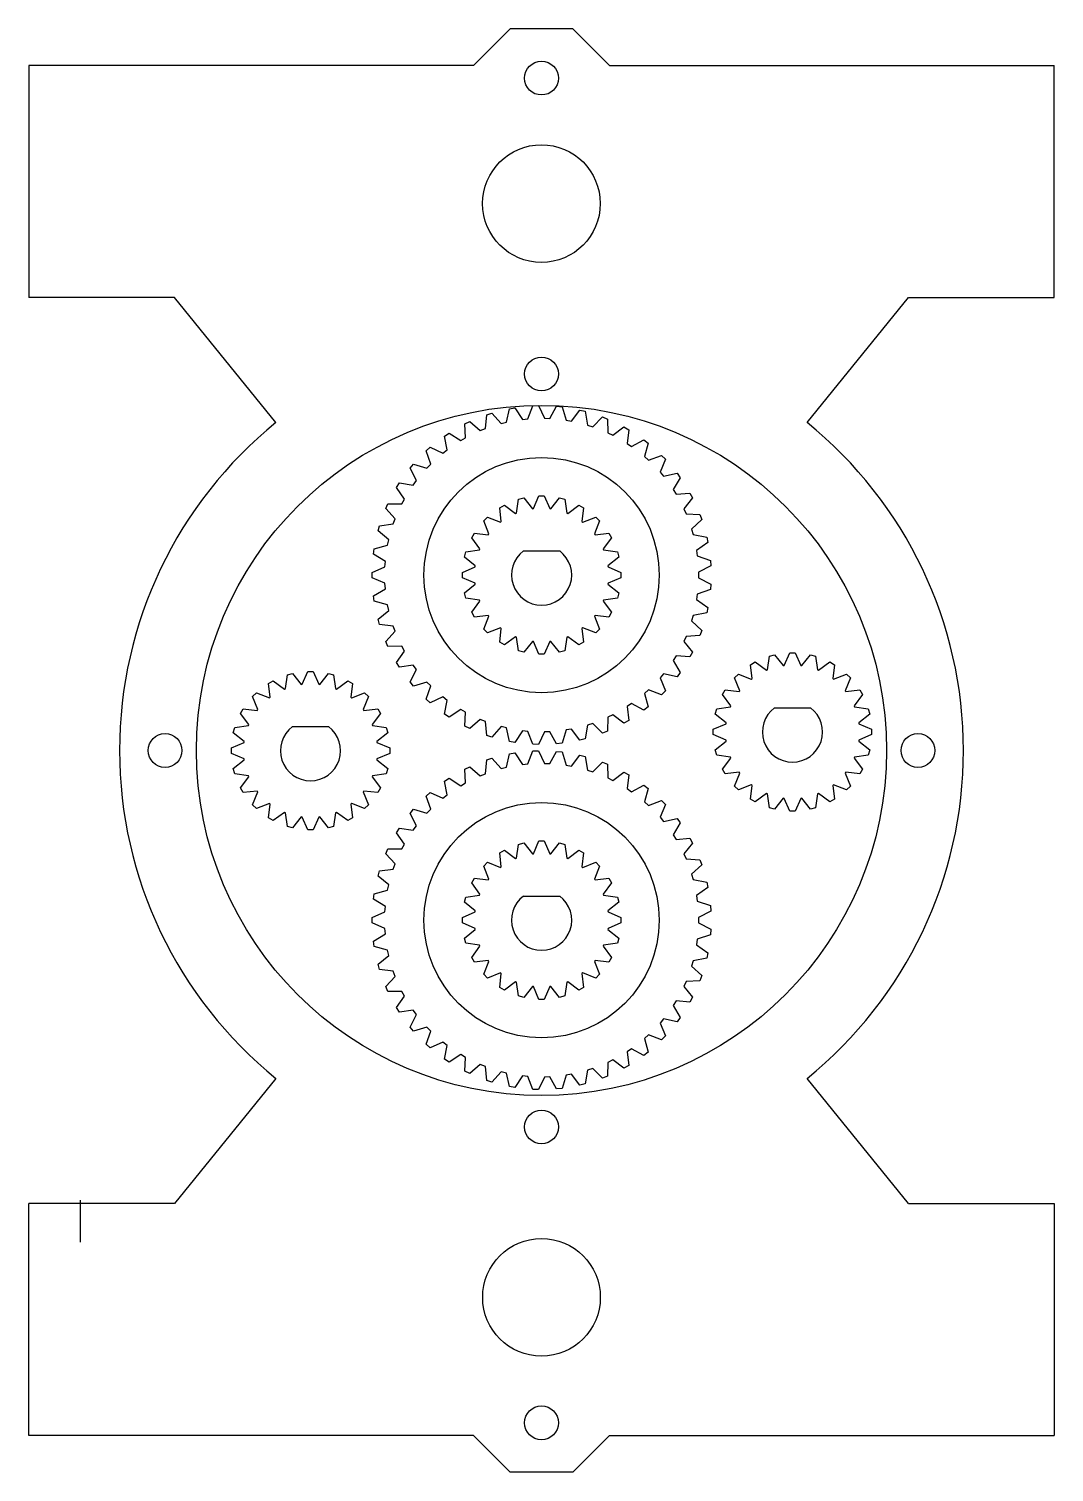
# Model space of a CAD drawing. Header units: inches. Extents: x -8.6 to 3.1, y 5.2 to 9.8.
# Drawn here: x -8.634 to -5.366, y 5.241 to 9.841 of the extents above; entities that cross this region are included whole.
import ezdxf

# ---------------------------------------------------------------- set-up
doc = ezdxf.new("R2010")
doc.units = ezdxf.units.IN
doc.header["$MEASUREMENT"] = 0
doc.layers.get('0').update_dxf_attribs({"lineweight": 25, "true_color": 0xffffff})

# ---------------------------------------------------------------- blocks, each defined once
blk = doc.blocks.new('bearing-gear')
at = {"color": 7, "true_color": 0x000000}
for p, q in [((-0.1792, 0.4668), (-0.1751, 0.5109)), ((-0.1587, 0.5162), (-0.1294, 0.483)), ((-0.1125, 0.4872), (-0.1023, 0.5303)), ((-0.0853, 0.5333), (-0.0609, 0.4963)), ((-0.0436, 0.4981), (-0.0275, 0.5394)), ((-0.0102, 0.54), (0.0087, 0.4999)), ((0.0262, 0.4993), (0.0479, 0.5379)), ((0.065, 0.5361), (0.0782, 0.4938)), ((0.0954, 0.4908), (0.1223, 0.526)), ((0.139, 0.5219), (0.1462, 0.4782)), ((-0.2424, 0.4373), (-0.2445, 0.4816)), ((-0.229, 0.4891), (-0.1954, 0.4603)), ((0.1628, 0.4728), (0.1943, 0.5039)), ((0.2103, 0.4974), (0.2113, 0.4532)), ((0.227, 0.4455), (0.2625, 0.472)), ((0.2775, 0.4633), (0.2723, 0.4193)), ((-0.3009, 0.3993), (-0.3091, 0.4429)), ((-0.2948, 0.4525), (-0.2575, 0.4286)), ((0.2868, 0.4096), (0.3257, 0.4308)), ((0.3393, 0.4202), (0.328, 0.3774)), ((-0.3536, 0.3536), (-0.3677, 0.3955)), ((-0.3549, 0.4071), (-0.3147, 0.3886)), ((0.341, 0.3657), (0.3825, 0.3813)), ((0.3944, 0.3689), (0.3774, 0.328)), ((-0.3993, 0.3009), (-0.4192, 0.3405)), ((-0.4081, 0.3537), (-0.3657, 0.341)), ((0.3886, 0.3147), (0.4318, 0.3244)), ((-0.4373, 0.2424), (-0.4625, 0.2788)), ((-0.4534, 0.2935), (-0.4096, 0.2868)), ((0.4419, 0.3104), (0.4193, 0.2723)), ((0.4286, 0.2575), (0.4727, 0.2611)), ((0.4808, 0.2459), (0.4532, 0.2113)), ((-0.4668, 0.1792), (-0.4968, 0.2118)), ((-0.4898, 0.2275), (-0.4455, 0.227)), ((0.4603, 0.1954), (0.5045, 0.1928)), ((-0.4872, 0.1125), (-0.5215, 0.1406)), ((-0.5167, 0.1571), (-0.4728, 0.1628)), ((0.5104, 0.1766), (0.4782, 0.1462)), ((-0.5335, 0.0837), (-0.4908, 0.0954)), ((0.483, 0.1294), (0.5264, 0.1207)), ((0.53, 0.1038), (0.4938, 0.0782)), ((-0.4981, 0.0436), (-0.5359, 0.0666)), ((0.4963, 0.0609), (0.5381, 0.0463)), ((-0.54, 0.0086), (-0.4993, 0.0262)), ((0.5393, 0.0291), (0.4999, 0.0087)), ((-0.4993, -0.0262), (-0.54, -0.0086)), ((-0.5359, -0.0666), (-0.4981, -0.0436)), ((0.4999, -0.0087), (0.5393, -0.0291)), ((-0.4908, -0.0954), (-0.5335, -0.0837)), ((0.4938, -0.0782), (0.53, -0.1038)), ((0.5381, -0.0463), (0.4963, -0.0609)), ((-0.5215, -0.1406), (-0.4872, -0.1125)), ((0.5264, -0.1207), (0.483, -0.1294)), ((-0.4728, -0.1628), (-0.5167, -0.1571)), ((-0.4968, -0.2118), (-0.4668, -0.1792)), ((0.4782, -0.1462), (0.5104, -0.1766)), ((-0.4455, -0.227), (-0.4898, -0.2275)), ((0.4532, -0.2113), (0.4808, -0.2459)), ((0.5045, -0.1928), (0.4603, -0.1954)), ((-0.4625, -0.2788), (-0.4373, -0.2424)), ((0.4193, -0.2723), (0.4419, -0.3104)), ((0.4727, -0.2611), (0.4286, -0.2575)), ((-0.4096, -0.2868), (-0.4534, -0.2935)), ((-0.4192, -0.3405), (-0.3993, -0.3009)), ((0.4318, -0.3244), (0.3886, -0.3147)), ((-0.3657, -0.341), (-0.4081, -0.3537)), ((-0.3677, -0.3955), (-0.3536, -0.3536)), ((0.3825, -0.3813), (0.341, -0.3657)), ((0.3774, -0.328), (0.3944, -0.3689)), ((-0.3147, -0.3886), (-0.3549, -0.4071)), ((-0.3091, -0.4429), (-0.3009, -0.3993)), ((0.3257, -0.4308), (0.2868, -0.4096)), ((0.328, -0.3774), (0.3393, -0.4202)), ((-0.2575, -0.4286), (-0.2948, -0.4525)), ((-0.2445, -0.4816), (-0.2424, -0.4373)), ((0.2113, -0.4532), (0.2103, -0.4974)), ((0.2625, -0.472), (0.227, -0.4455)), ((0.2723, -0.4193), (0.2775, -0.4633)), ((-0.1954, -0.4603), (-0.229, -0.4891)), ((-0.1751, -0.5109), (-0.1792, -0.4668)), ((-0.1294, -0.483), (-0.1587, -0.5162)), ((-0.1023, -0.5303), (-0.1125, -0.4872)), ((-0.0609, -0.4963), (-0.0853, -0.5333)), ((-0.0275, -0.5394), (-0.0436, -0.4981)), ((0.0087, -0.4999), (-0.0102, -0.54)), ((0.0479, -0.5379), (0.0262, -0.4993)), ((0.0782, -0.4938), (0.065, -0.5361)), ((0.1223, -0.526), (0.0954, -0.4908)), ((0.1462, -0.4782), (0.139, -0.5219)), ((0.1943, -0.5039), (0.1628, -0.4728))]:
    blk.add_line(p, q, dxfattribs=at)
for p, q in [((-0.1751, 0.5109), (-0.1587, 0.5162)), ((-0.1023, 0.5303), (-0.0853, 0.5333)), ((-0.0275, 0.5394), (-0.0102, 0.54)), ((0.0479, 0.5379), (0.065, 0.5361)), ((0.1223, 0.526), (0.139, 0.5219)), ((-0.2445, 0.4816), (-0.229, 0.4891)), ((-0.1954, 0.4603), (-0.1792, 0.4668)), ((-0.1294, 0.483), (-0.1125, 0.4872)), ((-0.0609, 0.4963), (-0.0436, 0.4981)), ((0.0087, 0.4999), (0.0262, 0.4993)), ((0.0782, 0.4938), (0.0954, 0.4908)), ((0.1462, 0.4782), (0.1628, 0.4728)), ((0.1943, 0.5039), (0.2103, 0.4974)), ((0.2625, 0.472), (0.2775, 0.4633)), ((-0.3091, 0.4429), (-0.2948, 0.4525)), ((-0.2575, 0.4286), (-0.2424, 0.4373)), ((0.2113, 0.4532), (0.227, 0.4455)), ((0.2723, 0.4193), (0.2868, 0.4096)), ((0.3257, 0.4308), (0.3393, 0.4202)), ((-0.3677, 0.3955), (-0.3549, 0.4071)), ((-0.3147, 0.3886), (-0.3009, 0.3993)), ((0.328, 0.3774), (0.341, 0.3657)), ((0.3825, 0.3813), (0.3944, 0.3689)), ((-0.4192, 0.3405), (-0.4081, 0.3537)), ((-0.3657, 0.341), (-0.3536, 0.3536)), ((0.3774, 0.328), (0.3886, 0.3147)), ((0.4318, 0.3244), (0.4419, 0.3104)), ((-0.4625, 0.2788), (-0.4534, 0.2935)), ((-0.4096, 0.2868), (-0.3993, 0.3009)), ((-0.4455, 0.227), (-0.4373, 0.2424)), ((0.4193, 0.2723), (0.4286, 0.2575)), ((0.4727, 0.2611), (0.4808, 0.2459)), ((-0.4968, 0.2118), (-0.4898, 0.2275)), ((0.4532, 0.2113), (0.4603, 0.1954)), ((0.5045, 0.1928), (0.5104, 0.1766)), ((-0.5215, 0.1406), (-0.5167, 0.1571)), ((-0.4728, 0.1628), (-0.4668, 0.1792)), ((0.4782, 0.1462), (0.483, 0.1294)), ((-0.4908, 0.0954), (-0.4872, 0.1125)), ((0.5264, 0.1207), (0.53, 0.1038)), ((-0.5359, 0.0666), (-0.5335, 0.0837)), ((0.4938, 0.0782), (0.4963, 0.0609)), ((0.5381, 0.0463), (0.5393, 0.0291)), ((-0.54, -0.0086), (-0.54, 0.0086)), ((-0.4993, 0.0262), (-0.4981, 0.0436)), ((0.4999, 0.0087), (0.4999, -0.0087)), ((-0.4981, -0.0436), (-0.4993, -0.0262)), ((0.5393, -0.0291), (0.5381, -0.0463)), ((-0.5335, -0.0837), (-0.5359, -0.0666)), ((0.4963, -0.0609), (0.4938, -0.0782)), ((-0.4872, -0.1125), (-0.4908, -0.0954)), ((0.483, -0.1294), (0.4782, -0.1462)), ((0.53, -0.1038), (0.5264, -0.1207)), ((-0.5167, -0.1571), (-0.5215, -0.1406)), ((-0.4668, -0.1792), (-0.4728, -0.1628)), ((0.5104, -0.1766), (0.5045, -0.1928)), ((-0.4898, -0.2275), (-0.4968, -0.2118)), ((-0.4373, -0.2424), (-0.4455, -0.227)), ((0.4603, -0.1954), (0.4532, -0.2113)), ((0.4286, -0.2575), (0.4193, -0.2723)), ((0.4808, -0.2459), (0.4727, -0.2611)), ((-0.4534, -0.2935), (-0.4625, -0.2788)), ((-0.3993, -0.3009), (-0.4096, -0.2868)), ((0.3886, -0.3147), (0.3774, -0.328)), ((0.4419, -0.3104), (0.4318, -0.3244)), ((-0.4081, -0.3537), (-0.4192, -0.3405)), ((-0.3536, -0.3536), (-0.3657, -0.341)), ((0.341, -0.3657), (0.328, -0.3774)), ((-0.3549, -0.4071), (-0.3677, -0.3955)), ((-0.3009, -0.3993), (-0.3147, -0.3886)), ((0.2868, -0.4096), (0.2723, -0.4193)), ((0.3944, -0.3689), (0.3825, -0.3813)), ((-0.2948, -0.4525), (-0.3091, -0.4429)), ((-0.2424, -0.4373), (-0.2575, -0.4286)), ((0.227, -0.4455), (0.2113, -0.4532)), ((0.3393, -0.4202), (0.3257, -0.4308)), ((-0.229, -0.4891), (-0.2445, -0.4816)), ((-0.1792, -0.4668), (-0.1954, -0.4603)), ((-0.1125, -0.4872), (-0.1294, -0.483)), ((-0.0436, -0.4981), (-0.0609, -0.4963)), ((0.0262, -0.4993), (0.0087, -0.4999)), ((0.0954, -0.4908), (0.0782, -0.4938)), ((0.1628, -0.4728), (0.1462, -0.4782)), ((0.2103, -0.4974), (0.1943, -0.5039)), ((0.2775, -0.4633), (0.2625, -0.472)), ((-0.1587, -0.5162), (-0.1751, -0.5109)), ((-0.0853, -0.5333), (-0.1023, -0.5303)), ((-0.0102, -0.54), (-0.0275, -0.5394)), ((0.065, -0.5361), (0.0479, -0.5379)), ((0.139, -0.5219), (0.1223, -0.526))]:
    blk.add_line(p, q)

msp = doc.modelspace()

# ---------------------------------------------------------------- linework, layer by layer
for p, q in [((-7.2167, 9.7243), (-7.1, 9.8409)), ((-6.9, 9.8409), (-7.1, 9.8409)), ((-6.7834, 9.7243), (-6.9, 9.8409)), ((-8.6341, 9.7243), (-8.6341, 8.9848)), ((-7.2167, 9.7243), (-8.6341, 9.7243)), ((-6.7834, 9.7243), (-5.3659, 9.7243)), ((-5.3659, 8.9848), (-5.3659, 9.7243)), ((-8.1702, 8.9848), (-8.6341, 8.9848)), ((-7.847, 8.586), (-8.1702, 8.9848)), ((-6.1531, 8.586), (-5.8299, 8.9848)), ((-5.8299, 8.9848), (-5.3659, 8.9848)), ((-7.0733, 8.3416), (-7.0567, 8.3461)), ((-7.0083, 8.3524), (-6.991, 8.3524)), ((-6.9426, 8.3461), (-6.926, 8.3416)), ((-7.1842, 8.2724), (-7.1721, 8.2846)), ((-7.1333, 8.3143), (-7.1184, 8.3229)), ((-7.0829, 8.2965), (-7.0797, 8.2978)), ((-7.0292, 8.3113), (-7.0258, 8.3118)), ((-6.9735, 8.3118), (-6.9701, 8.3113)), ((-6.9196, 8.2978), (-6.9164, 8.2965)), ((-6.8809, 8.3229), (-6.866, 8.3143)), ((-6.8272, 8.2846), (-6.815, 8.2724)), ((-7.1309, 8.2682), (-7.1282, 8.2703)), ((-6.8711, 8.2703), (-6.8684, 8.2682)), ((-7.2226, 8.2188), (-7.214, 8.2337)), ((-7.1699, 8.2285), (-7.1679, 8.2312)), ((-6.8314, 8.2312), (-6.8293, 8.2285)), ((-6.7853, 8.2337), (-6.7767, 8.2188)), ((-7.2457, 8.157), (-7.2413, 8.1737)), ((-7.1974, 8.1801), (-7.1961, 8.1832)), ((-6.8032, 8.1832), (-6.8019, 8.1801)), ((-6.758, 8.1737), (-6.7536, 8.157)), ((-7.2521, 8.0914), (-7.2521, 8.1086)), ((-7.2114, 8.1262), (-7.211, 8.1295)), ((-6.7883, 8.1295), (-6.7879, 8.1262)), ((-6.7472, 8.1086), (-6.7472, 8.0914)), ((-7.211, 8.0705), (-7.2114, 8.0738)), ((-6.7879, 8.0738), (-6.7883, 8.0705)), ((-7.2413, 8.0263), (-7.2457, 8.043)), ((-7.1961, 8.0168), (-7.1974, 8.0199)), ((-6.8019, 8.0199), (-6.8032, 8.0168)), ((-6.7536, 8.043), (-6.758, 8.0263)), ((-7.214, 7.9663), (-7.2226, 7.9812)), ((-7.1679, 7.9688), (-7.1699, 7.9715)), ((-6.8293, 7.9715), (-6.8314, 7.9688)), ((-6.7767, 7.9812), (-6.7853, 7.9663)), ((-7.1721, 7.9154), (-7.1842, 7.9276)), ((-7.1282, 7.9297), (-7.1309, 7.9318)), ((-6.8684, 7.9318), (-6.8711, 7.9297)), ((-6.815, 7.9276), (-6.8272, 7.9154)), ((-7.1184, 7.8771), (-7.1333, 7.8857)), ((-7.0797, 7.9022), (-7.0829, 7.9035)), ((-7.0258, 7.8882), (-7.0292, 7.8887)), ((-6.9701, 7.8887), (-6.9735, 7.8882)), ((-6.9164, 7.9035), (-6.9196, 7.9022)), ((-6.866, 7.8857), (-6.8809, 7.8771)), ((-7.0567, 7.8539), (-7.0733, 7.8584)), ((-6.991, 7.8476), (-7.0083, 7.8476)), ((-6.926, 7.8584), (-6.9426, 7.8539)), ((-6.3337, 7.8143), (-6.3188, 7.8229)), ((-6.2737, 7.8416), (-6.257, 7.8461)), ((-6.2086, 7.8524), (-6.1914, 7.8524)), ((-6.143, 7.8461), (-6.1263, 7.8416)), ((-6.0812, 7.8229), (-6.0663, 7.8143)), ((-7.8099, 7.7818), (-7.7933, 7.7863)), ((-7.7449, 7.7926), (-7.7277, 7.7926)), ((-7.6793, 7.7863), (-7.6626, 7.7818)), ((-6.3846, 7.7724), (-6.3724, 7.7846)), ((-6.2832, 7.7965), (-6.2801, 7.7978)), ((-6.2295, 7.8113), (-6.2262, 7.8118)), ((-6.1738, 7.8118), (-6.1705, 7.8113)), ((-6.1199, 7.7978), (-6.1168, 7.7965)), ((-6.0276, 7.7846), (-6.0154, 7.7724)), ((-7.87, 7.7545), (-7.855, 7.7631)), ((-7.8195, 7.7367), (-7.8164, 7.738)), ((-7.7658, 7.7515), (-7.7624, 7.7519)), ((-7.7101, 7.7519), (-7.7067, 7.7515)), ((-7.6562, 7.738), (-7.6531, 7.7367)), ((-7.6175, 7.7631), (-7.6026, 7.7545)), ((-6.4229, 7.7188), (-6.4143, 7.7337)), ((-6.3703, 7.7285), (-6.3682, 7.7312)), ((-6.3312, 7.7682), (-6.3285, 7.7703)), ((-6.0715, 7.7703), (-6.0688, 7.7682)), ((-6.0318, 7.7312), (-6.0297, 7.7285)), ((-5.9857, 7.7337), (-5.9771, 7.7188)), ((-7.9209, 7.7126), (-7.9087, 7.7248)), ((-7.8675, 7.7084), (-7.8648, 7.7105)), ((-7.6077, 7.7105), (-7.605, 7.7084)), ((-7.5639, 7.7248), (-7.5517, 7.7126)), ((-6.3978, 7.6801), (-6.3965, 7.6832)), ((-6.0035, 7.6832), (-6.0022, 7.6801)), ((-7.9592, 7.6589), (-7.9506, 7.6739)), ((-7.9066, 7.6687), (-7.9045, 7.6714)), ((-7.568, 7.6714), (-7.566, 7.6687)), ((-7.522, 7.6739), (-7.5133, 7.6589)), ((-6.4461, 7.657), (-6.4416, 7.6737)), ((-5.9584, 7.6737), (-5.9539, 7.657)), ((-7.9824, 7.5972), (-7.9779, 7.6139)), ((-7.9341, 7.6203), (-7.9328, 7.6234)), ((-7.5398, 7.6234), (-7.5385, 7.6203)), ((-7.4947, 7.6139), (-7.4902, 7.5972)), ((-6.4524, 7.5914), (-6.4524, 7.6086)), ((-6.4118, 7.6262), (-6.4113, 7.6295)), ((-5.9887, 7.6295), (-5.9882, 7.6262)), ((-5.9476, 7.6086), (-5.9476, 7.5914)), ((-7.9887, 7.5316), (-7.9887, 7.5488)), ((-7.948, 7.5664), (-7.9476, 7.5697)), ((-7.525, 7.5697), (-7.5245, 7.5664)), ((-7.4838, 7.5488), (-7.4838, 7.5316)), ((-6.4113, 7.5705), (-6.4118, 7.5738)), ((-5.9882, 7.5738), (-5.9887, 7.5705)), ((-7.9476, 7.5107), (-7.948, 7.514)), ((-7.5245, 7.514), (-7.525, 7.5107)), ((-6.4416, 7.5263), (-6.4461, 7.543)), ((-6.3965, 7.5168), (-6.3978, 7.5199)), ((-6.0022, 7.5199), (-6.0035, 7.5168)), ((-5.9539, 7.543), (-5.9584, 7.5263)), ((-7.9779, 7.4665), (-7.9824, 7.4832)), ((-7.9328, 7.457), (-7.9341, 7.4601)), ((-7.5385, 7.4601), (-7.5398, 7.457)), ((-7.4902, 7.4832), (-7.4947, 7.4665)), ((-6.4143, 7.4663), (-6.4229, 7.4812)), ((-6.3682, 7.4688), (-6.3703, 7.4715)), ((-6.0297, 7.4715), (-6.0318, 7.4688)), ((-5.9771, 7.4812), (-5.9857, 7.4663)), ((-7.9506, 7.4065), (-7.9592, 7.4214)), ((-7.9045, 7.409), (-7.9066, 7.4116)), ((-7.566, 7.4116), (-7.568, 7.409)), ((-7.5133, 7.4214), (-7.522, 7.4065)), ((-6.3724, 7.4154), (-6.3846, 7.4276)), ((-6.3285, 7.4297), (-6.3312, 7.4318)), ((-6.0688, 7.4318), (-6.0715, 7.4297)), ((-6.0154, 7.4276), (-6.0276, 7.4154)), ((-7.9087, 7.3556), (-7.9209, 7.3678)), ((-7.8648, 7.3699), (-7.8675, 7.3719)), ((-7.605, 7.3719), (-7.6077, 7.3699)), ((-7.5517, 7.3678), (-7.5639, 7.3556)), ((-6.3188, 7.3771), (-6.3337, 7.3857)), ((-6.2801, 7.4022), (-6.2832, 7.4035)), ((-6.2262, 7.3882), (-6.2295, 7.3887)), ((-6.1705, 7.3887), (-6.1738, 7.3882)), ((-6.1168, 7.4035), (-6.1199, 7.4022)), ((-6.0663, 7.3857), (-6.0812, 7.3771)), ((-7.855, 7.3172), (-7.87, 7.3259)), ((-7.8164, 7.3424), (-7.8195, 7.3437)), ((-7.7624, 7.3284), (-7.7658, 7.3289)), ((-7.7067, 7.3289), (-7.7101, 7.3284)), ((-7.6531, 7.3437), (-7.6562, 7.3424)), ((-7.6026, 7.3259), (-7.6175, 7.3172)), ((-6.257, 7.3539), (-6.2737, 7.3584)), ((-6.1914, 7.3476), (-6.2086, 7.3476)), ((-6.1263, 7.3584), (-6.143, 7.3539)), ((-7.7933, 7.2941), (-7.8099, 7.2986)), ((-7.7277, 7.2877), (-7.7449, 7.2877)), ((-7.6626, 7.2986), (-7.6793, 7.2941)), ((-7.1333, 7.2143), (-7.1184, 7.2229)), ((-7.0733, 7.2416), (-7.0567, 7.2461)), ((-7.0083, 7.2524), (-6.991, 7.2524)), ((-6.9426, 7.2461), (-6.926, 7.2416)), ((-6.8809, 7.2229), (-6.866, 7.2143)), ((-7.1842, 7.1724), (-7.1721, 7.1846)), ((-7.0829, 7.1965), (-7.0797, 7.1978)), ((-7.0292, 7.2113), (-7.0258, 7.2118)), ((-6.9735, 7.2118), (-6.9701, 7.2113)), ((-6.9196, 7.1978), (-6.9164, 7.1965)), ((-6.8272, 7.1846), (-6.815, 7.1724)), ((-7.2226, 7.1188), (-7.214, 7.1337)), ((-7.1699, 7.1285), (-7.1679, 7.1312)), ((-7.1309, 7.1682), (-7.1282, 7.1703)), ((-6.8711, 7.1703), (-6.8684, 7.1682)), ((-6.8314, 7.1312), (-6.8293, 7.1285)), ((-6.7853, 7.1337), (-6.7767, 7.1188)), ((-7.2457, 7.057), (-7.2413, 7.0737)), ((-7.1974, 7.0801), (-7.1961, 7.0832)), ((-6.8032, 7.0832), (-6.8019, 7.0801)), ((-6.758, 7.0737), (-6.7536, 7.057)), ((-7.2521, 6.9914), (-7.2521, 7.0086)), ((-7.2114, 7.0262), (-7.211, 7.0295)), ((-6.7883, 7.0295), (-6.7879, 7.0262)), ((-6.7472, 7.0086), (-6.7472, 6.9914)), ((-7.211, 6.9705), (-7.2114, 6.9738)), ((-6.7879, 6.9738), (-6.7883, 6.9705)), ((-7.2413, 6.9263), (-7.2457, 6.943)), ((-7.1961, 6.9168), (-7.1974, 6.9199)), ((-6.8019, 6.9199), (-6.8032, 6.9168)), ((-6.7536, 6.943), (-6.758, 6.9263)), ((-7.214, 6.8663), (-7.2226, 6.8812)), ((-7.1679, 6.8688), (-7.1699, 6.8715)), ((-6.8293, 6.8715), (-6.8314, 6.8688)), ((-6.7767, 6.8812), (-6.7853, 6.8663)), ((-7.1721, 6.8154), (-7.1842, 6.8276)), ((-7.1282, 6.8297), (-7.1309, 6.8318)), ((-6.8684, 6.8318), (-6.8711, 6.8297)), ((-6.815, 6.8276), (-6.8272, 6.8154)), ((-7.1184, 6.7771), (-7.1333, 6.7857)), ((-7.0797, 6.8022), (-7.0829, 6.8035)), ((-7.0258, 6.7882), (-7.0292, 6.7887)), ((-6.9701, 6.7887), (-6.9735, 6.7882)), ((-6.9164, 6.8035), (-6.9196, 6.8022)), ((-6.866, 6.7857), (-6.8809, 6.7771)), ((-7.0567, 6.7539), (-7.0733, 6.7584)), ((-6.991, 6.7476), (-7.0083, 6.7476)), ((-6.926, 6.7584), (-6.9426, 6.7539)), ((-7.847, 6.4957), (-8.1702, 6.0968)), ((-5.8299, 6.0968), (-6.1531, 6.4957)), ((-8.1702, 6.0968), (-8.6341, 6.0968)), ((-8.6341, 5.3574), (-8.6341, 6.0968)), ((-5.8299, 6.0968), (-5.3659, 6.0968)), ((-5.3659, 6.0968), (-5.3659, 5.3574)), ((-7.2166, 5.3574), (-8.6341, 5.3574)), ((-7.2166, 5.3574), (-7.1, 5.2408)), ((-6.7833, 5.3574), (-6.9, 5.2408)), ((-6.7833, 5.3574), (-5.3659, 5.3574)), ((-6.9, 5.2408), (-7.1, 5.2408))]:
    msp.add_line(p, q)
at = {"color": 7, "true_color": 0x000000}
for p, q in [((-7.0797, 8.2978), (-7.0733, 8.3416)), ((-7.0567, 8.3461), (-7.0292, 8.3113)), ((-7.0258, 8.3118), (-7.0083, 8.3524)), ((-6.991, 8.3524), (-6.9735, 8.3118)), ((-6.9701, 8.3113), (-6.9426, 8.3461)), ((-6.926, 8.3416), (-6.9196, 8.2978)), ((-7.1721, 8.2846), (-7.1309, 8.2682)), ((-7.1282, 8.2703), (-7.1333, 8.3143)), ((-7.1184, 8.3229), (-7.0829, 8.2965)), ((-6.9164, 8.2965), (-6.8809, 8.3229)), ((-6.866, 8.3143), (-6.8711, 8.2703)), ((-6.8684, 8.2682), (-6.8272, 8.2846)), ((-7.1679, 8.2312), (-7.1842, 8.2724)), ((-6.815, 8.2724), (-6.8314, 8.2312)), ((-7.1961, 8.1832), (-7.2226, 8.2188)), ((-7.214, 8.2337), (-7.1699, 8.2285)), ((-6.8293, 8.2285), (-6.7853, 8.2337)), ((-6.7767, 8.2188), (-6.8032, 8.1832)), ((-7.211, 8.1295), (-7.2457, 8.157)), ((-7.2413, 8.1737), (-7.1974, 8.1801)), ((-6.8019, 8.1801), (-6.758, 8.1737)), ((-6.7536, 8.157), (-6.7883, 8.1295)), ((-7.2521, 8.1086), (-7.2114, 8.1262)), ((-6.7879, 8.1262), (-6.7472, 8.1086)), ((-7.2114, 8.0738), (-7.2521, 8.0914)), ((-7.2457, 8.043), (-7.211, 8.0705)), ((-6.7883, 8.0705), (-6.7536, 8.043)), ((-6.7472, 8.0914), (-6.7879, 8.0738)), ((-7.1974, 8.0199), (-7.2413, 8.0263)), ((-7.2226, 7.9812), (-7.1961, 8.0168)), ((-6.8032, 8.0168), (-6.7767, 7.9812)), ((-6.758, 8.0263), (-6.8019, 8.0199)), ((-7.1699, 7.9715), (-7.214, 7.9663)), ((-7.1842, 7.9276), (-7.1679, 7.9688)), ((-6.8314, 7.9688), (-6.815, 7.9276)), ((-6.7853, 7.9663), (-6.8293, 7.9715)), ((-7.1309, 7.9318), (-7.1721, 7.9154)), ((-7.1333, 7.8857), (-7.1282, 7.9297)), ((-6.8711, 7.9297), (-6.866, 7.8857)), ((-6.8272, 7.9154), (-6.8684, 7.9318)), ((-7.0829, 7.9035), (-7.1184, 7.8771)), ((-7.0733, 7.8584), (-7.0797, 7.9022)), ((-7.0292, 7.8887), (-7.0567, 7.8539)), ((-7.0083, 7.8476), (-7.0258, 7.8882)), ((-6.9735, 7.8882), (-6.991, 7.8476)), ((-6.9426, 7.8539), (-6.9701, 7.8887)), ((-6.9196, 7.9022), (-6.926, 7.8584)), ((-6.8809, 7.8771), (-6.9164, 7.9035)), ((-6.3188, 7.8229), (-6.2832, 7.7965)), ((-6.2801, 7.7978), (-6.2737, 7.8416)), ((-6.257, 7.8461), (-6.2295, 7.8113)), ((-6.2262, 7.8118), (-6.2086, 7.8524)), ((-6.1914, 7.8524), (-6.1738, 7.8118)), ((-6.1705, 7.8113), (-6.143, 7.8461)), ((-6.1263, 7.8416), (-6.1199, 7.7978)), ((-6.1168, 7.7965), (-6.0812, 7.8229)), ((-7.8164, 7.738), (-7.8099, 7.7818)), ((-7.7933, 7.7863), (-7.7658, 7.7515)), ((-7.7624, 7.7519), (-7.7449, 7.7926)), ((-7.7277, 7.7926), (-7.7101, 7.7519)), ((-7.7067, 7.7515), (-7.6793, 7.7863)), ((-7.6626, 7.7818), (-7.6562, 7.738)), ((-6.3724, 7.7846), (-6.3312, 7.7682)), ((-6.3285, 7.7703), (-6.3337, 7.8143)), ((-6.0663, 7.8143), (-6.0715, 7.7703)), ((-6.0688, 7.7682), (-6.0276, 7.7846)), ((-7.8648, 7.7105), (-7.87, 7.7545)), ((-7.855, 7.7631), (-7.8195, 7.7367)), ((-7.6531, 7.7367), (-7.6175, 7.7631)), ((-7.6026, 7.7545), (-7.6077, 7.7105)), ((-6.4143, 7.7337), (-6.3703, 7.7285)), ((-6.3682, 7.7312), (-6.3846, 7.7724)), ((-6.0154, 7.7724), (-6.0318, 7.7312)), ((-6.0297, 7.7285), (-5.9857, 7.7337)), ((-7.9045, 7.6714), (-7.9209, 7.7126)), ((-7.9087, 7.7248), (-7.8675, 7.7084)), ((-7.605, 7.7084), (-7.5639, 7.7248)), ((-7.5517, 7.7126), (-7.568, 7.6714)), ((-6.3965, 7.6832), (-6.4229, 7.7188)), ((-5.9771, 7.7188), (-6.0035, 7.6832)), ((-7.9328, 7.6234), (-7.9592, 7.6589)), ((-7.9506, 7.6739), (-7.9066, 7.6687)), ((-7.566, 7.6687), (-7.522, 7.6739)), ((-7.5133, 7.6589), (-7.5398, 7.6234)), ((-6.4113, 7.6295), (-6.4461, 7.657)), ((-6.4416, 7.6737), (-6.3978, 7.6801)), ((-6.0022, 7.6801), (-5.9584, 7.6737)), ((-5.9539, 7.657), (-5.9887, 7.6295)), ((-7.9476, 7.5697), (-7.9824, 7.5972)), ((-7.9779, 7.6139), (-7.9341, 7.6203)), ((-7.5385, 7.6203), (-7.4947, 7.6139)), ((-7.4902, 7.5972), (-7.525, 7.5697)), ((-6.4524, 7.6086), (-6.4118, 7.6262)), ((-6.4118, 7.5738), (-6.4524, 7.5914)), ((-5.9882, 7.6262), (-5.9476, 7.6086)), ((-5.9476, 7.5914), (-5.9882, 7.5738)), ((-7.9887, 7.5488), (-7.948, 7.5664)), ((-7.5245, 7.5664), (-7.4838, 7.5488)), ((-6.4461, 7.543), (-6.4113, 7.5705)), ((-5.9887, 7.5705), (-5.9539, 7.543)), ((-7.948, 7.514), (-7.9887, 7.5316)), ((-7.9824, 7.4832), (-7.9476, 7.5107)), ((-7.525, 7.5107), (-7.4902, 7.4832)), ((-7.4838, 7.5316), (-7.5245, 7.514)), ((-6.3978, 7.5199), (-6.4416, 7.5263)), ((-6.4229, 7.4812), (-6.3965, 7.5168)), ((-6.0035, 7.5168), (-5.9771, 7.4812)), ((-5.9584, 7.5263), (-6.0022, 7.5199)), ((-7.9341, 7.4601), (-7.9779, 7.4665)), ((-7.9592, 7.4214), (-7.9328, 7.457)), ((-7.5398, 7.457), (-7.5133, 7.4214)), ((-7.4947, 7.4665), (-7.5385, 7.4601)), ((-6.3703, 7.4715), (-6.4143, 7.4663)), ((-6.3846, 7.4276), (-6.3682, 7.4688)), ((-6.0318, 7.4688), (-6.0154, 7.4276)), ((-5.9857, 7.4663), (-6.0297, 7.4715)), ((-7.9066, 7.4116), (-7.9506, 7.4065)), ((-7.9209, 7.3678), (-7.9045, 7.409)), ((-7.568, 7.409), (-7.5517, 7.3678)), ((-7.522, 7.4065), (-7.566, 7.4116)), ((-6.3312, 7.4318), (-6.3724, 7.4154)), ((-6.3337, 7.3857), (-6.3285, 7.4297)), ((-6.0715, 7.4297), (-6.0663, 7.3857)), ((-6.0276, 7.4154), (-6.0688, 7.4318)), ((-7.8675, 7.3719), (-7.9087, 7.3556)), ((-7.87, 7.3259), (-7.8648, 7.3699)), ((-7.6077, 7.3699), (-7.6026, 7.3259)), ((-7.5639, 7.3556), (-7.605, 7.3719)), ((-6.2832, 7.4035), (-6.3188, 7.3771)), ((-6.2737, 7.3584), (-6.2801, 7.4022)), ((-6.2295, 7.3887), (-6.257, 7.3539)), ((-6.2086, 7.3476), (-6.2262, 7.3882)), ((-6.1738, 7.3882), (-6.1914, 7.3476)), ((-6.143, 7.3539), (-6.1705, 7.3887)), ((-6.1199, 7.4022), (-6.1263, 7.3584)), ((-6.0812, 7.3771), (-6.1168, 7.4035)), ((-7.8195, 7.3437), (-7.855, 7.3172)), ((-7.8099, 7.2986), (-7.8164, 7.3424)), ((-7.7658, 7.3289), (-7.7933, 7.2941)), ((-7.7449, 7.2877), (-7.7624, 7.3284)), ((-7.7101, 7.3284), (-7.7277, 7.2877)), ((-7.6793, 7.2941), (-7.7067, 7.3289)), ((-7.6562, 7.3424), (-7.6626, 7.2986)), ((-7.6175, 7.3172), (-7.6531, 7.3437)), ((-7.1184, 7.2229), (-7.0829, 7.1965)), ((-7.0797, 7.1978), (-7.0733, 7.2416)), ((-7.0567, 7.2461), (-7.0292, 7.2113)), ((-7.0258, 7.2118), (-7.0083, 7.2524)), ((-6.991, 7.2524), (-6.9735, 7.2118)), ((-6.9701, 7.2113), (-6.9426, 7.2461)), ((-6.926, 7.2416), (-6.9196, 7.1978)), ((-6.9164, 7.1965), (-6.8809, 7.2229)), ((-7.1721, 7.1846), (-7.1309, 7.1682)), ((-7.1282, 7.1703), (-7.1333, 7.2143)), ((-6.866, 7.2143), (-6.8711, 7.1703)), ((-6.8684, 7.1682), (-6.8272, 7.1846)), ((-7.214, 7.1337), (-7.1699, 7.1285)), ((-7.1679, 7.1312), (-7.1842, 7.1724)), ((-6.815, 7.1724), (-6.8314, 7.1312)), ((-6.8293, 7.1285), (-6.7853, 7.1337)), ((-7.1961, 7.0832), (-7.2226, 7.1188)), ((-6.7767, 7.1188), (-6.8032, 7.0832)), ((-7.211, 7.0295), (-7.2457, 7.057)), ((-7.2413, 7.0737), (-7.1974, 7.0801)), ((-6.8019, 7.0801), (-6.758, 7.0737)), ((-6.7536, 7.057), (-6.7883, 7.0295)), ((-7.2521, 7.0086), (-7.2114, 7.0262)), ((-6.7879, 7.0262), (-6.7472, 7.0086)), ((-7.2114, 6.9738), (-7.2521, 6.9914)), ((-7.2457, 6.943), (-7.211, 6.9705)), ((-6.7883, 6.9705), (-6.7536, 6.943)), ((-6.7472, 6.9914), (-6.7879, 6.9738)), ((-7.1974, 6.9199), (-7.2413, 6.9263)), ((-7.2226, 6.8812), (-7.1961, 6.9168)), ((-6.8032, 6.9168), (-6.7767, 6.8812)), ((-6.758, 6.9263), (-6.8019, 6.9199)), ((-7.1699, 6.8715), (-7.214, 6.8663)), ((-7.1842, 6.8276), (-7.1679, 6.8688)), ((-6.8314, 6.8688), (-6.815, 6.8276)), ((-6.7853, 6.8663), (-6.8293, 6.8715)), ((-7.1309, 6.8318), (-7.1721, 6.8154)), ((-7.1333, 6.7857), (-7.1282, 6.8297)), ((-6.8711, 6.8297), (-6.866, 6.7857)), ((-6.8272, 6.8154), (-6.8684, 6.8318)), ((-7.0829, 6.8035), (-7.1184, 6.7771)), ((-7.0733, 6.7584), (-7.0797, 6.8022)), ((-7.0292, 6.7887), (-7.0567, 6.7539)), ((-7.0083, 6.7476), (-7.0258, 6.7882)), ((-6.9735, 6.7882), (-6.991, 6.7476)), ((-6.9426, 6.7539), (-6.9701, 6.7887)), ((-6.9196, 6.8022), (-6.926, 6.7584)), ((-6.8809, 6.7771), (-6.9164, 6.8035))]:
    msp.add_line(p, q, dxfattribs=at)
at = {"color": 3, "true_color": 0x00ff00}
for p, q in [((-7.0572, 8.1768), (-6.942, 8.1768)), ((-6.2576, 7.6768), (-6.1424, 7.6768)), ((-7.7939, 7.617), (-7.6787, 7.617)), ((-7.0572, 7.0768), (-6.942, 7.0768))]:
    msp.add_line(p, q, dxfattribs=at)
at = {"color": 14, "true_color": 0x800000}
msp.add_line((-8.4706, 6.1079), (-8.4706, 5.9738), dxfattribs=at)
at = {"color": 3, "true_color": 0x00ff00}
for centre, radius in [((-7.0001, 9.684), 0.0539), ((-7.0001, 9.284), 0.1875), ((-7, 8.7409), 0.0539), ((-6.9996, 8.1), 0.375), ((-8.2, 7.5409), 0.0539), ((-5.8, 7.5409), 0.0539), ((-6.9996, 7), 0.375), ((-7, 6.3409), 0.0539), ((-7, 5.7978), 0.1875), ((-7, 5.3978), 0.0539)]:
    msp.add_circle(centre, radius, dxfattribs=at)
at = {"color": 14, "true_color": 0x800000}
msp.add_circle((-7, 7.5409), 1.1, dxfattribs=at)
for start, end in [(129.0199, 230.9811), (309.019, 50.9805)]:
    msp.add_arc((-7, 7.5409), 1.3452, start, end)
at = {"color": 3, "true_color": 0x00ff00}
for centre in [(-6.9996, 8.1), (-6.2, 7.6), (-7.7363, 7.5402), (-6.9996, 7)]:
    msp.add_arc(centre, 0.096, 126.8699, 53.1301, dxfattribs=at)

# ---------------------------------------------------------------- block references
for p in [(-6.9996, 8.1), (-6.9996, 7)]:
    msp.add_blockref('bearing-gear', p)

doc.saveas('drawing.dxf')
